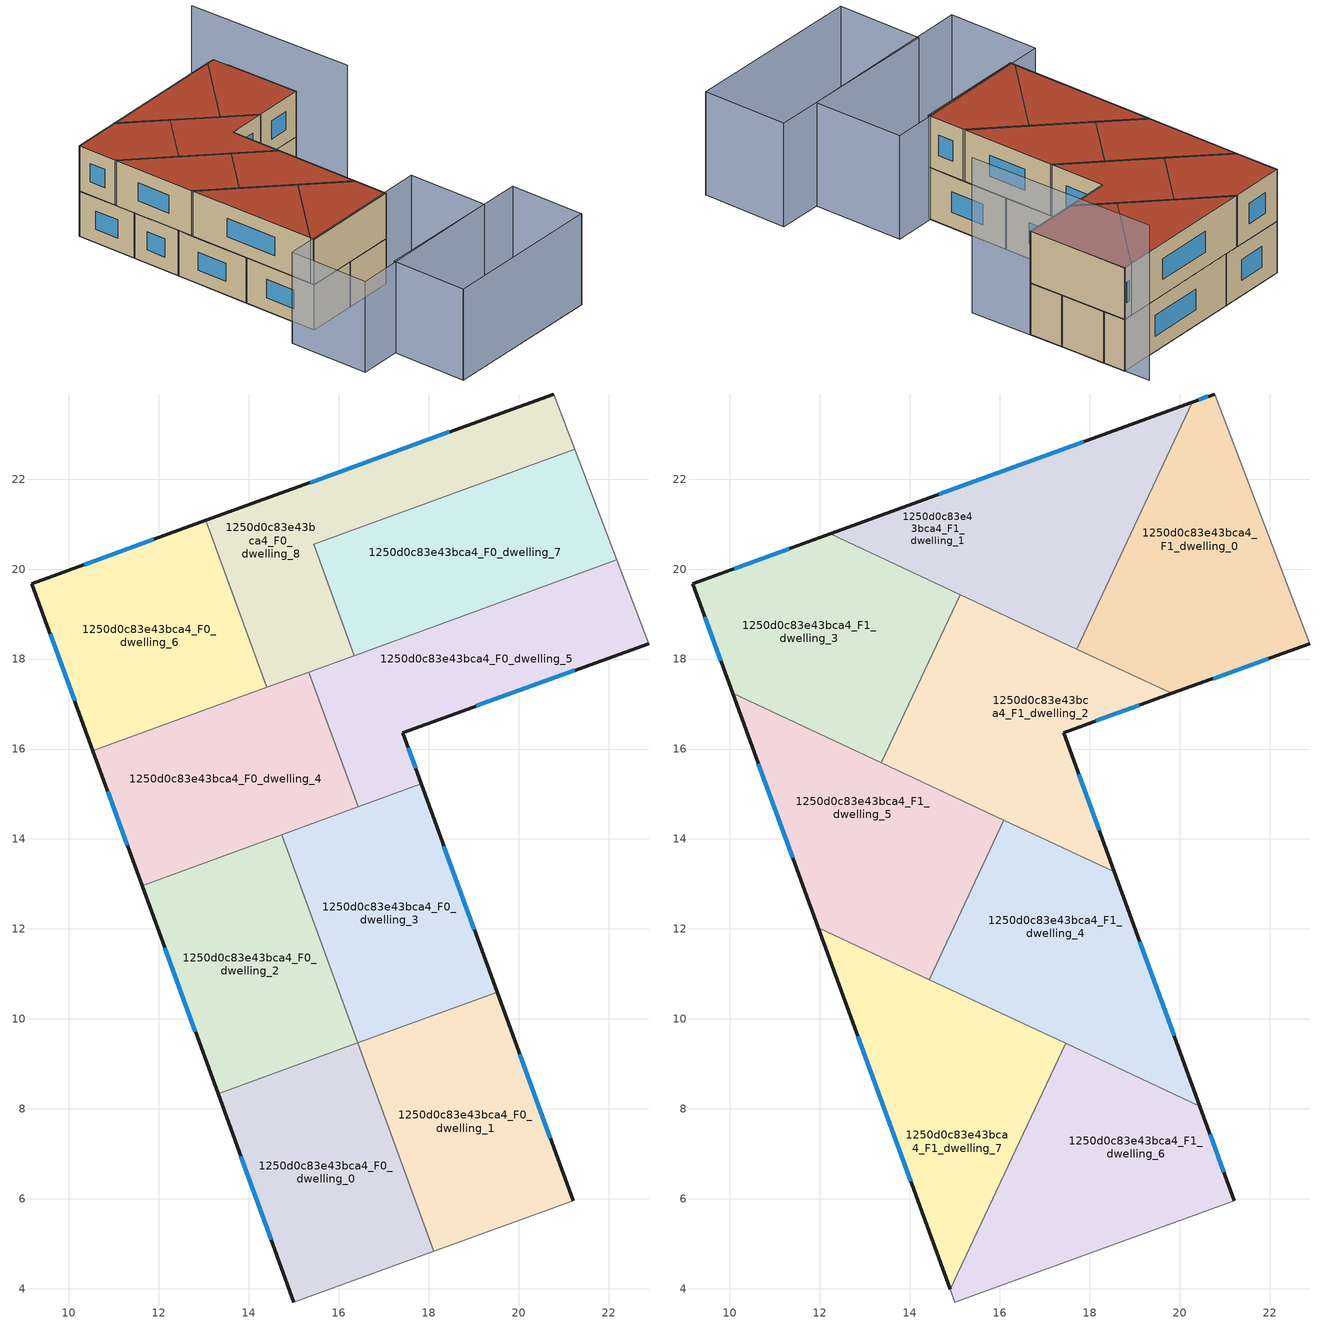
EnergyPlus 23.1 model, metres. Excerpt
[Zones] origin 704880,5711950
1250d0c83e43bca4_F0_dwelling_0
 floor ground (EU_floor_Construction): 18.11,4.83 16.42,9.46 13.32,8.33 15.01,3.71 z0
 wall outside (EU_wall_Construction): 15.01,3.71 13.32,8.33 z0:3
 wall adiabatic (EU_wall_Construction): 18.11,4.83 15.01,3.71 z0:3
 wall to 1250d0c83e43bca4_F0_dwelling_2 (EU_wall_Construction): 13.32,8.33 16.42,9.46 z0:3
 wall to 1250d0c83e43bca4_F0_dwelling_1 (EU_wall_Construction): 16.42,9.46 18.11,4.83 z0:3
 window (EU_Window_Construction): 14.5,5.09 13.82,6.95 z0.9:2.1
1250d0c83e43bca4_F0_dwelling_1
 floor ground (EU_floor_Construction): 21.21,5.96 19.52,10.6 16.42,9.46 18.11,4.83 z0
 wall outside (EU_wall_Construction): 19.52,10.6 21.21,5.96 z0:3
 wall adiabatic (EU_wall_Construction): 21.21,5.96 18.11,4.83 z0:3
 wall to 1250d0c83e43bca4_F0_dwelling_3 (EU_wall_Construction): 16.42,9.46 19.52,10.6 z0:3
 window (EU_Window_Construction): 20.03,9.21 20.71,7.35 z0.9:2.1
1250d0c83e43bca4_F0_dwelling_2
 floor ground (EU_floor_Construction): 16.42,9.46 14.73,14.1 11.63,12.96 13.32,8.33 z0
 wall outside (EU_wall_Construction): 13.32,8.33 11.63,12.96 z0:3
 wall to 1250d0c83e43bca4_F0_dwelling_3 (EU_wall_Construction): 14.73,14.1 16.42,9.46 z0:3
 wall to 1250d0c83e43bca4_F0_dwelling_4 (EU_wall_Construction): 11.63,12.96 14.73,14.1 z0:3
 window (EU_Window_Construction): 12.81,9.72 12.13,11.58 z0.9:2.1
 ceiling adiabatic (EU_roof_Construction): 14.73,14.1 16.42,9.46 16.21,10.04 11.97,12.03 13.32,8.33 11.63,12.96 z3
1250d0c83e43bca4_F0_dwelling_3
 floor ground (EU_floor_Construction): 19.52,10.6 17.83,15.23 14.73,14.1 16.42,9.46 z0
 wall outside (EU_wall_Construction): 17.83,15.23 19.52,10.6 z0:3
 wall to 1250d0c83e43bca4_F0_dwelling_5 (EU_wall_Construction): 16.43,14.72 17.83,15.23 z0:3
 wall to 1250d0c83e43bca4_F0_dwelling_4 (EU_wall_Construction): 14.73,14.1 16.43,14.72 z0:3
 window (EU_Window_Construction): 18.34,13.84 19.02,11.98 z0.9:2.1
1250d0c83e43bca4_F0_dwelling_4
 floor ground (EU_floor_Construction): 16.43,14.72 15.34,17.71 10.53,15.96 11.63,12.96 z0
 wall outside (EU_wall_Construction): 11.63,12.96 10.53,15.96 z0:3
 wall to 1250d0c83e43bca4_F0_dwelling_5 (EU_wall_Construction): 15.34,17.71 16.43,14.72 z0:3
 wall to 1250d0c83e43bca4_F0_dwelling_6 (EU_wall_Construction): 10.53,15.96 14.4,17.37 z0:3
 wall to 1250d0c83e43bca4_F0_dwelling_8 (EU_wall_Construction): 14.4,17.37 15.34,17.71 z0:3
 window (EU_Window_Construction): 11.3,13.86 10.86,15.06 z0.9:2.1
 ceiling adiabatic (EU_roof_Construction): 15.34,17.71 14.1,17.26 13.37,15.69 14.99,14.94 11.81,16.42 z3
1250d0c83e43bca4_F0_dwelling_5
 floor ground (EU_floor_Construction): 22.89,18.34 22.18,20.21 15.34,17.71 16.43,14.72 17.83,15.23 17.42,16.36 z0
 wall outside (EU_wall_Construction): 22.89,18.34 17.42,16.36 17.83,15.23 z0:3
 wall adiabatic (EU_wall_Construction): 22.18,20.21 22.89,18.34 z0:3
 wall to 1250d0c83e43bca4_F0_dwelling_7 (EU_wall_Construction): 16.35,18.08 22.18,20.21 z0:3
 wall to 1250d0c83e43bca4_F0_dwelling_8 (EU_wall_Construction): 15.34,17.71 16.35,18.08 z0:3
 window (EU_Window_Construction): 21.25,17.75 19.06,16.96 / 17.54,16.02 17.71,15.57 z0.9:2.1
1250d0c83e43bca4_F0_dwelling_6
 floor ground (EU_floor_Construction): 14.4,17.37 13.05,21.08 9.18,19.67 10.53,15.96 z0
 wall outside (EU_wall_Construction): 10.53,15.96 9.18,19.67 13.05,21.08 z0:3
 wall to 1250d0c83e43bca4_F0_dwelling_8 (EU_wall_Construction): 13.05,21.08 14.4,17.37 z0:3
 window (EU_Window_Construction): 10.34,20.09 11.89,20.66 / 10.13,17.07 9.58,18.56 z0.9:2.1
1250d0c83e43bca4_F0_dwelling_7
 floor ground (EU_floor_Construction): 22.18,20.21 21.24,22.67 15.45,20.55 16.35,18.08 z0
 wall to 1250d0c83e43bca4_F0_dwelling_8 (EU_wall_Construction): 16.35,18.08 15.45,20.55 21.24,22.67 z0:3
 wall adiabatic (EU_wall_Construction): 21.24,22.67 22.18,20.21 z0:3
1250d0c83e43bca4_F0_dwelling_8
 floor ground (EU_floor_Construction): 16.35,18.08 15.45,20.55 21.24,22.67 20.78,23.89 13.05,21.08 14.4,17.37 z0
 wall outside (EU_wall_Construction): 13.05,21.08 20.78,23.89 z0:3
 wall adiabatic (EU_wall_Construction): 20.78,23.89 21.24,22.67 z0:3
 window (EU_Window_Construction): 15.36,21.92 18.46,23.05 z0.9:2.1
1250d0c83e43bca4_F1_dwelling_0
 floor to 1250d0c83e43bca4_F0_dwelling_7 (EU_floor_Construction): 22.18,20.21 21.24,22.67 19.49,22.03 17.91,18.65 z3
 floor to 1250d0c83e43bca4_F0_dwelling_5 (EU_floor_Construction): 22.89,18.34 22.18,20.21 17.91,18.65 17.71,18.22 19.82,17.24 z3
 floor to 1250d0c83e43bca4_F0_dwelling_8 (EU_floor_Construction): 21.24,22.67 20.78,23.89 20.28,23.71 19.49,22.03 z3
 wall outside (EU_wall_Construction): 22.89,18.34 19.82,17.24 / 20.28,23.71 20.78,23.89 z3:6
 wall adiabatic (EU_wall_Construction): 20.78,23.89 22.89,18.34 z3:6
 wall to 1250d0c83e43bca4_F1_dwelling_1 (EU_wall_Construction): 17.71,18.22 20.28,23.71 z3:6
 wall to 1250d0c83e43bca4_F1_dwelling_2 (EU_wall_Construction): 19.82,17.24 17.71,18.22 z3:6
 window (EU_Window_Construction): 21.97,18.01 20.74,17.57 / 20.43,23.77 20.63,23.84 z3.9:5.1
 roof outside (EU_roof_Construction): 20.78,23.89 22.89,18.34 19.82,17.24 17.71,18.22 20.28,23.71 z6
1250d0c83e43bca4_F1_dwelling_1
 floor to 1250d0c83e43bca4_F0_dwelling_8 (EU_floor_Construction): 19.49,22.03 20.28,23.71 13.05,21.08 13.35,20.26 16,19.02 15.45,20.55 z3
 floor to 1250d0c83e43bca4_F0_dwelling_7 (EU_floor_Construction): 17.91,18.65 19.49,22.03 15.45,20.55 16,19.02 17.29,18.42 z3
 floor to 1250d0c83e43bca4_F0_dwelling_6 (EU_floor_Construction): 13.35,20.26 13.05,21.08 12.23,20.78 z3
 floor to 1250d0c83e43bca4_F0_dwelling_5 (EU_floor_Construction): 17.71,18.22 17.91,18.65 17.29,18.42 z3
 wall outside (EU_wall_Construction): 12.23,20.78 20.28,23.71 z3:6
 wall to 1250d0c83e43bca4_F1_dwelling_3 (EU_wall_Construction): 15.12,19.43 12.23,20.78 z3:6
 wall to 1250d0c83e43bca4_F1_dwelling_2 (EU_wall_Construction): 17.71,18.22 15.12,19.43 z3:6
 window (EU_Window_Construction): 14.64,21.66 17.87,22.84 z3.9:5.1
 roof outside (EU_roof_Construction): 20.28,23.71 17.71,18.22 12.23,20.78 z6
1250d0c83e43bca4_F1_dwelling_2
 floor to 1250d0c83e43bca4_F0_dwelling_5 (EU_floor_Construction): 17.83,15.23 17.42,16.36 19.82,17.24 17.29,18.42 15.34,17.71 16.43,14.72 z3
 floor to 1250d0c83e43bca4_F0_dwelling_8 (EU_floor_Construction): 16.35,18.08 16,19.02 15.12,19.43 14.29,17.67 14.4,17.37 z3
 floor to 1250d0c83e43bca4_F0_dwelling_3 (EU_floor_Construction): 18.55,13.27 17.83,15.23 15.88,14.52 z3
 floor to 1250d0c83e43bca4_F0_dwelling_6 (EU_floor_Construction): 14.4,17.37 14.29,17.67 14.1,17.26 z3
 floor to 1250d0c83e43bca4_F0_dwelling_7 (EU_floor_Construction): 17.29,18.42 16,19.02 16.35,18.08 z3
 floor to 1250d0c83e43bca4_F0_dwelling_4 (EU_floor_Construction): 16.43,14.72 15.34,17.71 14.1,17.26 13.37,15.69 15.88,14.52 z3
 wall outside (EU_wall_Construction): 19.82,17.24 17.42,16.36 18.55,13.27 z3:6
 wall to 1250d0c83e43bca4_F1_dwelling_3 (EU_wall_Construction): 13.37,15.69 15.12,19.43 z3:6
 wall to 1250d0c83e43bca4_F1_dwelling_5 (EU_wall_Construction): 16.09,14.42 13.37,15.69 z3:6
 wall to 1250d0c83e43bca4_F1_dwelling_4 (EU_wall_Construction): 18.55,13.27 16.09,14.42 z3:6
 window (EU_Window_Construction): 19.1,16.97 18.14,16.62 / 17.76,15.44 18.21,14.2 z3.9:5.1
 roof outside (EU_roof_Construction): 19.82,17.24 17.42,16.36 18.55,13.27 13.37,15.69 15.12,19.43 z6
1250d0c83e43bca4_F1_dwelling_3
 floor to 1250d0c83e43bca4_F0_dwelling_6 (EU_floor_Construction): 14.1,17.26 14.29,17.67 13.35,20.26 12.23,20.78 9.18,19.67 10.07,17.24 11.81,16.42 z3
 floor adiabatic (EU_floor_Construction): 13.37,15.69 14.1,17.26 11.81,16.42 z3
 floor to 1250d0c83e43bca4_F0_dwelling_8 (EU_floor_Construction): 14.29,17.67 15.12,19.43 13.35,20.26 z3
 wall outside (EU_wall_Construction): 10.07,17.24 9.18,19.67 12.23,20.78 z3:6
 wall to 1250d0c83e43bca4_F1_dwelling_5 (EU_wall_Construction): 13.37,15.69 10.07,17.24 z3:6
 window (EU_Window_Construction): 9.8,17.97 9.44,18.94 / 10.09,20.01 11.32,20.45 z3.9:5.1
 roof outside (EU_roof_Construction): 15.12,19.43 13.37,15.69 10.07,17.24 9.18,19.67 12.23,20.78 z6
1250d0c83e43bca4_F1_dwelling_4
 floor to 1250d0c83e43bca4_F0_dwelling_3 (EU_floor_Construction): 19.52,10.6 18.55,13.27 16.09,14.42 15.26,12.65 16.21,10.04 17,9.68 z3
 floor to 1250d0c83e43bca4_F0_dwelling_1 (EU_floor_Construction): 20.45,8.06 19.52,10.6 17,9.68 z3
 floor adiabatic (EU_floor_Construction): 16.21,10.04 15.26,12.65 14.43,10.88 z3
 wall outside (EU_wall_Construction): 18.55,13.27 20.45,8.06 z3:6
 wall to 1250d0c83e43bca4_F1_dwelling_5 (EU_wall_Construction): 14.43,10.88 16.09,14.42 z3:6
 wall to 1250d0c83e43bca4_F1_dwelling_7 (EU_wall_Construction): 17.46,9.46 14.43,10.88 z3:6
 wall to 1250d0c83e43bca4_F1_dwelling_6 (EU_wall_Construction): 20.45,8.06 17.46,9.46 z3:6
 window (EU_Window_Construction): 19.12,11.71 19.88,9.62 z3.9:5.1
 roof outside (EU_roof_Construction): 18.55,13.27 20.45,8.06 14.43,10.88 16.09,14.42 z6
1250d0c83e43bca4_F1_dwelling_5
 floor to 1250d0c83e43bca4_F0_dwelling_4 (EU_floor_Construction): 15.88,14.52 11.81,16.42 10.53,15.96 11.63,12.96 z3
 floor to 1250d0c83e43bca4_F0_dwelling_6 (EU_floor_Construction): 11.81,16.42 10.07,17.24 10.53,15.96 z3
 floor to 1250d0c83e43bca4_F0_dwelling_3 (EU_floor_Construction): 15.26,12.65 16.09,14.42 15.88,14.52 14.73,14.1 z3
 floor adiabatic (EU_floor_Construction): 14.43,10.88 15.26,12.65 14.73,14.1 11.63,12.96 11.97,12.03 z3
 wall outside (EU_wall_Construction): 11.97,12.03 10.07,17.24 z3:6
 wall to 1250d0c83e43bca4_F1_dwelling_7 (EU_wall_Construction): 14.43,10.88 11.97,12.03 z3:6
 window (EU_Window_Construction): 11.4,13.58 10.64,15.68 z3.9:5.1
 roof outside (EU_roof_Construction): 16.09,14.42 14.43,10.88 11.97,12.03 10.07,17.24 z6
1250d0c83e43bca4_F1_dwelling_6
 floor to 1250d0c83e43bca4_F0_dwelling_1 (EU_floor_Construction): 21.21,5.96 20.45,8.06 17.46,9.46 16.88,8.21 18.11,4.83 z3
 floor to 1250d0c83e43bca4_F0_dwelling_0 (EU_floor_Construction): 18.11,4.83 16.88,8.21 14.9,3.98 15.01,3.71 z3
 wall outside (EU_wall_Construction): 20.45,8.06 21.21,5.96 z3:6
 wall adiabatic (EU_wall_Construction): 21.21,5.96 15.01,3.71 14.9,3.98 z3:6
 wall to 1250d0c83e43bca4_F1_dwelling_7 (EU_wall_Construction): 14.9,3.98 17.46,9.46 z3:6
 window (EU_Window_Construction): 20.68,7.43 20.99,6.59 z3.9:5.1
 roof outside (EU_roof_Construction): 20.45,8.06 21.21,5.96 15.01,3.71 14.9,3.98 17.46,9.46 z6
1250d0c83e43bca4_F1_dwelling_7
 floor to 1250d0c83e43bca4_F0_dwelling_0 (EU_floor_Construction): 14.9,3.98 16.88,8.21 16.42,9.46 13.32,8.33 z3
 floor to 1250d0c83e43bca4_F0_dwelling_2 (EU_floor_Construction): 16.42,9.46 16.21,10.04 11.97,12.03 13.32,8.33 z3
 floor to 1250d0c83e43bca4_F0_dwelling_3 (EU_floor_Construction): 17,9.68 16.21,10.04 16.42,9.46 z3
 floor to 1250d0c83e43bca4_F0_dwelling_1 (EU_floor_Construction): 16.88,8.21 17.46,9.46 17,9.68 16.42,9.46 z3
 wall outside (EU_wall_Construction): 14.9,3.98 11.97,12.03 z3:6
 window (EU_Window_Construction): 14.03,6.39 12.85,9.62 z3.9:5.1
 roof outside (EU_roof_Construction): 17.46,9.46 14.9,3.98 11.97,12.03 z6
shading: 19.27,-5.49 29.45,-1.88 / 19.27,-5.49 17.6,-0.78 / 17.6,-0.78 27.77,2.83 / 27.77,2.83 29.44,-1.88 / 29.44,-1.88 19.27,-5.49 / 13.19,3.15 23.49,6.91 / 23.49,6.91 25.3,1.94 / 25.3,1.94 15,-1.82 / 15,-1.82 13.19,3.15 z0:6; 24.21,14.98 20.18,25.27 z0:9
[Building]
EU S2 Campaign: North Axis=0; Terrain=City; Solar Distribution=FullExterior
[Site:Location]
London: Latitude=51.5; Longitude=-0.5; Time Zone=0; Elevation=25
[SizingPeriod:WeatherFileDays]
AnnualSizingPeriod: Begin Month=1; Begin Day of Month=1; End Month=12; End Day of Month=31; Day of Week for Start Day=Monday; Use Weather File Daylight Saving Period=No; Use Weather File Rain and Snow Indicators=No
[MATERIAL]
EU_InternalMass_Material: Roughness=MediumRough; Thickness=0.1; Conductivity=1; Density=1800; Specific Heat=900; Thermal Absorptance=0.9; Solar Absorptance=0.7; Visible Absorptance=0.7
[MATERIAL:NOMASS] Roughness=MediumRough; Thermal Absorptance=0.9; Solar Absorptance=0.7; Visible Absorptance=0.7
Name | Thermal Resistance
EU_wall_NoMass | 1.04674
EU_roof_NoMass | 4.32442
EU_floor_NoMass | 2.04616
[WINDOWMATERIAL:SIMPLEGLAZINGSYSTEM]
EU_Window_SimpleGlazing: UFactor=4.25843; Solar Heat Gain Coefficient=0.85; Visible Transmittance=0.85
[CONSTRUCTION]
EU_wall_Construction: EU_wall_NoMass
EU_roof_Construction: EU_roof_NoMass
EU_floor_Construction: EU_floor_NoMass
EU_InternalMass_Construction: EU_InternalMass_Material
EU_Window_Construction: EU_Window_SimpleGlazing
[ZONE] Type=1; Multiplier=1; Ceiling Height=autocalculate; Floor Area=autocalculate; Part of Total Floor Area=Yes
Name | Volume
1250d0c83e43bca4_F0_dwelling_0 | 48.8606
1250d0c83e43bca4_F1_dwelling_0 | 54.9646
1250d0c83e43bca4_F0_dwelling_1 | 48.8701
1250d0c83e43bca4_F1_dwelling_1; 1250d0c83e43bca4_F1_dwelling_7 | 54.9683
1250d0c83e43bca4_F0_dwelling_2 | 48.8745
1250d0c83e43bca4_F1_dwelling_2 | 54.9844
1250d0c83e43bca4_F0_dwelling_3 | 48.8591
1250d0c83e43bca4_F1_dwelling_3 | 54.9836
1250d0c83e43bca4_F0_dwelling_4 | 48.8635
1250d0c83e43bca4_F1_dwelling_4 | 54.969
1250d0c83e43bca4_F0_dwelling_5 | 48.8577
1250d0c83e43bca4_F1_dwelling_5 | 54.9741
1250d0c83e43bca4_F0_dwelling_6 | 48.8679
1250d0c83e43bca4_F1_dwelling_6 | 54.9668
1250d0c83e43bca4_F0_dwelling_7 | 48.8774
1250d0c83e43bca4_F0_dwelling_8 | 48.8621
[INTERNALMASS] Construction=EU_InternalMass_Construction
Name | Zone or ZoneList | Surface Area
1250d0c83e43bca4_F0_dwelling_0_EU_InternalMass | 1250d0c83e43bca4_F0_dwelling_0 | 16.2855
1250d0c83e43bca4_F0_dwelling_1_EU_InternalMass | 1250d0c83e43bca4_F0_dwelling_1 | 16.2895
1250d0c83e43bca4_F0_dwelling_2_EU_InternalMass | 1250d0c83e43bca4_F0_dwelling_2 | 16.2884
1250d0c83e43bca4_F0_dwelling_3_EU_InternalMass | 1250d0c83e43bca4_F0_dwelling_3 | 16.2884
1250d0c83e43bca4_F0_dwelling_4_EU_InternalMass | 1250d0c83e43bca4_F0_dwelling_4 | 16.2877
1250d0c83e43bca4_F0_dwelling_5_EU_InternalMass | 1250d0c83e43bca4_F0_dwelling_5 | 16.288
1250d0c83e43bca4_F0_dwelling_6_EU_InternalMass | 1250d0c83e43bca4_F0_dwelling_6 | 16.2893
1250d0c83e43bca4_F0_dwelling_7_EU_InternalMass | 1250d0c83e43bca4_F0_dwelling_7 | 16.2911
1250d0c83e43bca4_F0_dwelling_8_EU_InternalMass | 1250d0c83e43bca4_F0_dwelling_8 | 16.2872
1250d0c83e43bca4_F1_dwelling_0_EU_InternalMass | 1250d0c83e43bca4_F1_dwelling_0 | 18.3215
1250d0c83e43bca4_F1_dwelling_1_EU_InternalMass | 1250d0c83e43bca4_F1_dwelling_1 | 18.3229
1250d0c83e43bca4_F1_dwelling_2_EU_InternalMass | 1250d0c83e43bca4_F1_dwelling_2 | 18.3279
1250d0c83e43bca4_F1_dwelling_3_EU_InternalMass | 1250d0c83e43bca4_F1_dwelling_3 | 18.3277
1250d0c83e43bca4_F1_dwelling_4_EU_InternalMass | 1250d0c83e43bca4_F1_dwelling_4 | 18.3231
1250d0c83e43bca4_F1_dwelling_5_EU_InternalMass | 1250d0c83e43bca4_F1_dwelling_5 | 18.3252
1250d0c83e43bca4_F1_dwelling_6_EU_InternalMass | 1250d0c83e43bca4_F1_dwelling_6 | 18.322
1250d0c83e43bca4_F1_dwelling_7_EU_InternalMass | 1250d0c83e43bca4_F1_dwelling_7 | 18.3228
[OTHEREQUIPMENT] Fuel Type=Electricity; Design Level Calculation Method=Watts/Area; Power per Zone Floor Area=1; Fraction Latent=0; Fraction Radiant=0; Fraction Lost=0; Carbon Dioxide Generation Rate=0; EndUse Subcategory=EU_Step8_InternalGains
Name | Zone or ZoneList or Space or SpaceList | Schedule
EU_Step8_InternalGain_1250d0c83e43bca4_F0_dwelling_0_f000 | 1250d0c83e43bca4_F0_dwelling_0 | EU_Step8_GainSchedule_1250d0c83e43bca4_F0_dwelling_0_f000
EU_Step8_InternalGain_1250d0c83e43bca4_F0_dwelling_1_f000 | 1250d0c83e43bca4_F0_dwelling_1 | EU_Step8_GainSchedule_1250d0c83e43bca4_F0_dwelling_1_f000
EU_Step8_InternalGain_1250d0c83e43bca4_F0_dwelling_2_f000 | 1250d0c83e43bca4_F0_dwelling_2 | EU_Step8_GainSchedule_1250d0c83e43bca4_F0_dwelling_2_f000
EU_Step8_InternalGain_1250d0c83e43bca4_F0_dwelling_3_f000 | 1250d0c83e43bca4_F0_dwelling_3 | EU_Step8_GainSchedule_1250d0c83e43bca4_F0_dwelling_3_f000
EU_Step8_InternalGain_1250d0c83e43bca4_F0_dwelling_4_f000 | 1250d0c83e43bca4_F0_dwelling_4 | EU_Step8_GainSchedule_1250d0c83e43bca4_F0_dwelling_4_f000
EU_Step8_InternalGain_1250d0c83e43bca4_F0_dwelling_5_f000 | 1250d0c83e43bca4_F0_dwelling_5 | EU_Step8_GainSchedule_1250d0c83e43bca4_F0_dwelling_5_f000
EU_Step8_InternalGain_1250d0c83e43bca4_F0_dwelling_6_f000 | 1250d0c83e43bca4_F0_dwelling_6 | EU_Step8_GainSchedule_1250d0c83e43bca4_F0_dwelling_6_f000
EU_Step8_InternalGain_1250d0c83e43bca4_F0_dwelling_7_f000 | 1250d0c83e43bca4_F0_dwelling_7 | EU_Step8_GainSchedule_1250d0c83e43bca4_F0_dwelling_7_f000
EU_Step8_InternalGain_1250d0c83e43bca4_F0_dwelling_8_f000 | 1250d0c83e43bca4_F0_dwelling_8 | EU_Step8_GainSchedule_1250d0c83e43bca4_F0_dwelling_8_f000
EU_Step8_InternalGain_1250d0c83e43bca4_F1_dwelling_0_f000 | 1250d0c83e43bca4_F1_dwelling_0 | EU_Step8_GainSchedule_1250d0c83e43bca4_F1_dwelling_0_f000
EU_Step8_InternalGain_1250d0c83e43bca4_F1_dwelling_1_f000 | 1250d0c83e43bca4_F1_dwelling_1 | EU_Step8_GainSchedule_1250d0c83e43bca4_F1_dwelling_1_f000
EU_Step8_InternalGain_1250d0c83e43bca4_F1_dwelling_2_f000 | 1250d0c83e43bca4_F1_dwelling_2 | EU_Step8_GainSchedule_1250d0c83e43bca4_F1_dwelling_2_f000
EU_Step8_InternalGain_1250d0c83e43bca4_F1_dwelling_3_f000 | 1250d0c83e43bca4_F1_dwelling_3 | EU_Step8_GainSchedule_1250d0c83e43bca4_F1_dwelling_3_f000
EU_Step8_InternalGain_1250d0c83e43bca4_F1_dwelling_4_f000 | 1250d0c83e43bca4_F1_dwelling_4 | EU_Step8_GainSchedule_1250d0c83e43bca4_F1_dwelling_4_f000
EU_Step8_InternalGain_1250d0c83e43bca4_F1_dwelling_5_f000 | 1250d0c83e43bca4_F1_dwelling_5 | EU_Step8_GainSchedule_1250d0c83e43bca4_F1_dwelling_5_f000
EU_Step8_InternalGain_1250d0c83e43bca4_F1_dwelling_6_f000 | 1250d0c83e43bca4_F1_dwelling_6 | EU_Step8_GainSchedule_1250d0c83e43bca4_F1_dwelling_6_f000
EU_Step8_InternalGain_1250d0c83e43bca4_F1_dwelling_7_f000 | 1250d0c83e43bca4_F1_dwelling_7 | EU_Step8_GainSchedule_1250d0c83e43bca4_F1_dwelling_7_f000
[ZONEVENTILATION:DESIGNFLOWRATE] Schedule=EU_AlwaysOn; Design Flow Rate Calculation Method=AirChanges/Hour; Air Changes per Hour=0.488719; Ventilation Type=Natural; Fan Pressure Rise=0; Fan Total Efficiency=1; Constant Term Coefficient=1; Temperature Term Coefficient=0; Velocity Term Coefficient=0; Velocity Squared Term Coefficient=0; Minimum Indoor Temperature=-100; Maximum Indoor Temperature=100; Delta Temperature=-100; Minimum Outdoor Temperature=-100; Maximum Outdoor Temperature=100; Maximum Wind Speed=40
Name | Zone or ZoneList or Space or SpaceList
EU_ConstantAir_1250d0c83e43bca4_F0_dwelling_0 | 1250d0c83e43bca4_F0_dwelling_0
EU_ConstantAir_1250d0c83e43bca4_F0_dwelling_1 | 1250d0c83e43bca4_F0_dwelling_1
EU_ConstantAir_1250d0c83e43bca4_F0_dwelling_2 | 1250d0c83e43bca4_F0_dwelling_2
EU_ConstantAir_1250d0c83e43bca4_F0_dwelling_3 | 1250d0c83e43bca4_F0_dwelling_3
EU_ConstantAir_1250d0c83e43bca4_F0_dwelling_4 | 1250d0c83e43bca4_F0_dwelling_4
EU_ConstantAir_1250d0c83e43bca4_F0_dwelling_5 | 1250d0c83e43bca4_F0_dwelling_5
EU_ConstantAir_1250d0c83e43bca4_F0_dwelling_6 | 1250d0c83e43bca4_F0_dwelling_6
EU_ConstantAir_1250d0c83e43bca4_F0_dwelling_7 | 1250d0c83e43bca4_F0_dwelling_7
EU_ConstantAir_1250d0c83e43bca4_F0_dwelling_8 | 1250d0c83e43bca4_F0_dwelling_8
EU_ConstantAir_1250d0c83e43bca4_F1_dwelling_0 | 1250d0c83e43bca4_F1_dwelling_0
EU_ConstantAir_1250d0c83e43bca4_F1_dwelling_1 | 1250d0c83e43bca4_F1_dwelling_1
EU_ConstantAir_1250d0c83e43bca4_F1_dwelling_2 | 1250d0c83e43bca4_F1_dwelling_2
EU_ConstantAir_1250d0c83e43bca4_F1_dwelling_3 | 1250d0c83e43bca4_F1_dwelling_3
EU_ConstantAir_1250d0c83e43bca4_F1_dwelling_4 | 1250d0c83e43bca4_F1_dwelling_4
EU_ConstantAir_1250d0c83e43bca4_F1_dwelling_5 | 1250d0c83e43bca4_F1_dwelling_5
EU_ConstantAir_1250d0c83e43bca4_F1_dwelling_6 | 1250d0c83e43bca4_F1_dwelling_6
EU_ConstantAir_1250d0c83e43bca4_F1_dwelling_7 | 1250d0c83e43bca4_F1_dwelling_7
[HVACTEMPLATE:THERMOSTAT] Constant Heating Setpoint=20; Constant Cooling Setpoint=50
EU_HeatOnly_1250d0c83e43bca4_F0_dwelling_0; EU_HeatOnly_1250d0c83e43bca4_F0_dwelling_1; EU_HeatOnly_1250d0c83e43bca4_F0_dwelling_2; EU_HeatOnly_1250d0c83e43bca4_F0_dwelling_3; EU_HeatOnly_1250d0c83e43bca4_F0_dwelling_4; EU_HeatOnly_1250d0c83e43bca4_F0_dwelling_5; EU_HeatOnly_1250d0c83e43bca4_F0_dwelling_6; EU_HeatOnly_1250d0c83e43bca4_F0_dwelling_7; EU_HeatOnly_1250d0c83e43bca4_F0_dwelling_8; EU_HeatOnly_1250d0c83e43bca4_F1_dwelling_0; EU_HeatOnly_1250d0c83e43bca4_F1_dwelling_1; EU_HeatOnly_1250d0c83e43bca4_F1_dwelling_2; EU_HeatOnly_1250d0c83e43bca4_F1_dwelling_3; EU_HeatOnly_1250d0c83e43bca4_F1_dwelling_4; EU_HeatOnly_1250d0c83e43bca4_F1_dwelling_5; EU_HeatOnly_1250d0c83e43bca4_F1_dwelling_6; EU_HeatOnly_1250d0c83e43bca4_F1_dwelling_7
[HVACTEMPLATE:ZONE:IDEALLOADSAIRSYSTEM] System Availability Schedule=EU_AlwaysOn; Maximum Heating Supply Air Temperature=50; Minimum Cooling Supply Air Temperature=13; Maximum Heating Supply Air Humidity Ratio=0.0156; Minimum Cooling Supply Air Humidity Ratio=0.0077; Heating Limit=NoLimit; Cooling Limit=NoLimit; Heating Availability Schedule=EU_AlwaysOn; Cooling Availability Schedule=EU_CoolingOff; Dehumidification Control Type=ConstantSensibleHeatRatio; Cooling Sensible Heat Ratio=0.7; Dehumidification Setpoint=60; Humidification Control Type=None; Humidification Setpoint=30; Outdoor Air Method=None; Outdoor Air Flow Rate per Person=0.00944; Outdoor Air Flow Rate per Zone Floor Area=0; Outdoor Air Flow Rate per Zone=0; Demand Controlled Ventilation Type=None; Outdoor Air Economizer Type=NoEconomizer; Heat Recovery Type=None; Sensible Heat Recovery Effectiveness=0.7; Latent Heat Recovery Effectiveness=0.65
Name | Template Thermostat
1250d0c83e43bca4_F0_dwelling_0 | EU_HeatOnly_1250d0c83e43bca4_F0_dwelling_0
1250d0c83e43bca4_F0_dwelling_1 | EU_HeatOnly_1250d0c83e43bca4_F0_dwelling_1
1250d0c83e43bca4_F0_dwelling_2 | EU_HeatOnly_1250d0c83e43bca4_F0_dwelling_2
1250d0c83e43bca4_F0_dwelling_3 | EU_HeatOnly_1250d0c83e43bca4_F0_dwelling_3
1250d0c83e43bca4_F0_dwelling_4 | EU_HeatOnly_1250d0c83e43bca4_F0_dwelling_4
1250d0c83e43bca4_F0_dwelling_5 | EU_HeatOnly_1250d0c83e43bca4_F0_dwelling_5
1250d0c83e43bca4_F0_dwelling_6 | EU_HeatOnly_1250d0c83e43bca4_F0_dwelling_6
1250d0c83e43bca4_F0_dwelling_7 | EU_HeatOnly_1250d0c83e43bca4_F0_dwelling_7
1250d0c83e43bca4_F0_dwelling_8 | EU_HeatOnly_1250d0c83e43bca4_F0_dwelling_8
1250d0c83e43bca4_F1_dwelling_0 | EU_HeatOnly_1250d0c83e43bca4_F1_dwelling_0
1250d0c83e43bca4_F1_dwelling_1 | EU_HeatOnly_1250d0c83e43bca4_F1_dwelling_1
1250d0c83e43bca4_F1_dwelling_2 | EU_HeatOnly_1250d0c83e43bca4_F1_dwelling_2
1250d0c83e43bca4_F1_dwelling_3 | EU_HeatOnly_1250d0c83e43bca4_F1_dwelling_3
1250d0c83e43bca4_F1_dwelling_4 | EU_HeatOnly_1250d0c83e43bca4_F1_dwelling_4
1250d0c83e43bca4_F1_dwelling_5 | EU_HeatOnly_1250d0c83e43bca4_F1_dwelling_5
1250d0c83e43bca4_F1_dwelling_6 | EU_HeatOnly_1250d0c83e43bca4_F1_dwelling_6
1250d0c83e43bca4_F1_dwelling_7 | EU_HeatOnly_1250d0c83e43bca4_F1_dwelling_7
[SIZING:ZONE] Zone Cooling Design Supply Air Temperature Input Method=SupplyAirTemperature; Zone Cooling Design Supply Air Temperature=13; Zone Heating Design Supply Air Temperature Input Method=SupplyAirTemperature; Zone Heating Design Supply Air Temperature=50; Zone Cooling Design Supply Air Humidity Ratio=0.008; Zone Heating Design Supply Air Humidity Ratio=0.008; Cooling Design Air Flow Method=DesignDay; Cooling Design Air Flow Rate=0; Cooling Minimum Air Flow per Zone Floor Area=0.000762; Cooling Minimum Air Flow=0; Cooling Minimum Air Flow Fraction=0.2; Heating Design Air Flow Method=DesignDay; Heating Design Air Flow Rate=0; Heating Maximum Air Flow per Zone Floor Area=0.002032; Heating Maximum Air Flow=0.141576; Heating Maximum Air Flow Fraction=0.3; Account for Dedicated Outdoor Air System=No; Dedicated Outdoor Air System Control Strategy=NeutralSupplyAir; Dedicated Outdoor Air Low Setpoint Temperature for Design=autosize; Dedicated Outdoor Air High Setpoint Temperature for Design=autosize; Zone Load Sizing Method=Sensible Load Only No Latent Load; Zone Latent Cooling Design Supply Air Humidity Ratio Input Method=HumidityRatioDifference; Zone Cooling Design Supply Air Humidity Ratio Difference=0.005; Zone Latent Heating Design Supply Air Humidity Ratio Input Method=HumidityRatioDifference; Zone Humidification Design Supply Air Humidity Ratio Difference=0.005
1250d0c83e43bca4_F0_dwelling_0; 1250d0c83e43bca4_F0_dwelling_1; 1250d0c83e43bca4_F0_dwelling_2; 1250d0c83e43bca4_F0_dwelling_3; 1250d0c83e43bca4_F0_dwelling_4; 1250d0c83e43bca4_F0_dwelling_5; 1250d0c83e43bca4_F0_dwelling_6; 1250d0c83e43bca4_F0_dwelling_7; 1250d0c83e43bca4_F0_dwelling_8; 1250d0c83e43bca4_F1_dwelling_0; 1250d0c83e43bca4_F1_dwelling_1; 1250d0c83e43bca4_F1_dwelling_2; 1250d0c83e43bca4_F1_dwelling_3; 1250d0c83e43bca4_F1_dwelling_4; 1250d0c83e43bca4_F1_dwelling_5; 1250d0c83e43bca4_F1_dwelling_6; 1250d0c83e43bca4_F1_dwelling_7
[SCHEDULE:CONSTANT]
Name | Hourly Value
EU_AlwaysOn | 1
EU_CoolingOff | 0
[SCHEDULE:FILE] Column Number=1; Rows to Skip at Top=0; Number of Hours of Data=8760; Column Separator=Comma; Interpolate to Timestep=No; Minutes per Item=60; Adjust Schedule for Daylight Savings=Yes
Name | File
EU_Step8_GainSchedule_1250d0c83e43bca4_F0_dwelling_0_f000 | ../../schedules/1250d0c83e43bca4/1250d0c83e43bca4_F0_dwelling_0_f000_gain.csv
EU_Step8_GainSchedule_1250d0c83e43bca4_F0_dwelling_1_f000 | ../../schedules/1250d0c83e43bca4/1250d0c83e43bca4_F0_dwelling_1_f000_gain.csv
EU_Step8_GainSchedule_1250d0c83e43bca4_F0_dwelling_2_f000 | ../../schedules/1250d0c83e43bca4/1250d0c83e43bca4_F0_dwelling_2_f000_gain.csv
EU_Step8_GainSchedule_1250d0c83e43bca4_F0_dwelling_3_f000 | ../../schedules/1250d0c83e43bca4/1250d0c83e43bca4_F0_dwelling_3_f000_gain.csv
EU_Step8_GainSchedule_1250d0c83e43bca4_F0_dwelling_4_f000 | ../../schedules/1250d0c83e43bca4/1250d0c83e43bca4_F0_dwelling_4_f000_gain.csv
EU_Step8_GainSchedule_1250d0c83e43bca4_F0_dwelling_5_f000 | ../../schedules/1250d0c83e43bca4/1250d0c83e43bca4_F0_dwelling_5_f000_gain.csv
EU_Step8_GainSchedule_1250d0c83e43bca4_F0_dwelling_6_f000 | ../../schedules/1250d0c83e43bca4/1250d0c83e43bca4_F0_dwelling_6_f000_gain.csv
EU_Step8_GainSchedule_1250d0c83e43bca4_F0_dwelling_7_f000 | ../../schedules/1250d0c83e43bca4/1250d0c83e43bca4_F0_dwelling_7_f000_gain.csv
EU_Step8_GainSchedule_1250d0c83e43bca4_F0_dwelling_8_f000 | ../../schedules/1250d0c83e43bca4/1250d0c83e43bca4_F0_dwelling_8_f000_gain.csv
EU_Step8_GainSchedule_1250d0c83e43bca4_F1_dwelling_0_f000 | ../../schedules/1250d0c83e43bca4/1250d0c83e43bca4_F1_dwelling_0_f000_gain.csv
EU_Step8_GainSchedule_1250d0c83e43bca4_F1_dwelling_1_f000 | ../../schedules/1250d0c83e43bca4/1250d0c83e43bca4_F1_dwelling_1_f000_gain.csv
EU_Step8_GainSchedule_1250d0c83e43bca4_F1_dwelling_2_f000 | ../../schedules/1250d0c83e43bca4/1250d0c83e43bca4_F1_dwelling_2_f000_gain.csv
EU_Step8_GainSchedule_1250d0c83e43bca4_F1_dwelling_3_f000 | ../../schedules/1250d0c83e43bca4/1250d0c83e43bca4_F1_dwelling_3_f000_gain.csv
EU_Step8_GainSchedule_1250d0c83e43bca4_F1_dwelling_4_f000 | ../../schedules/1250d0c83e43bca4/1250d0c83e43bca4_F1_dwelling_4_f000_gain.csv
EU_Step8_GainSchedule_1250d0c83e43bca4_F1_dwelling_5_f000 | ../../schedules/1250d0c83e43bca4/1250d0c83e43bca4_F1_dwelling_5_f000_gain.csv
EU_Step8_GainSchedule_1250d0c83e43bca4_F1_dwelling_6_f000 | ../../schedules/1250d0c83e43bca4/1250d0c83e43bca4_F1_dwelling_6_f000_gain.csv
EU_Step8_GainSchedule_1250d0c83e43bca4_F1_dwelling_7_f000 | ../../schedules/1250d0c83e43bca4/1250d0c83e43bca4_F1_dwelling_7_f000_gain.csv
